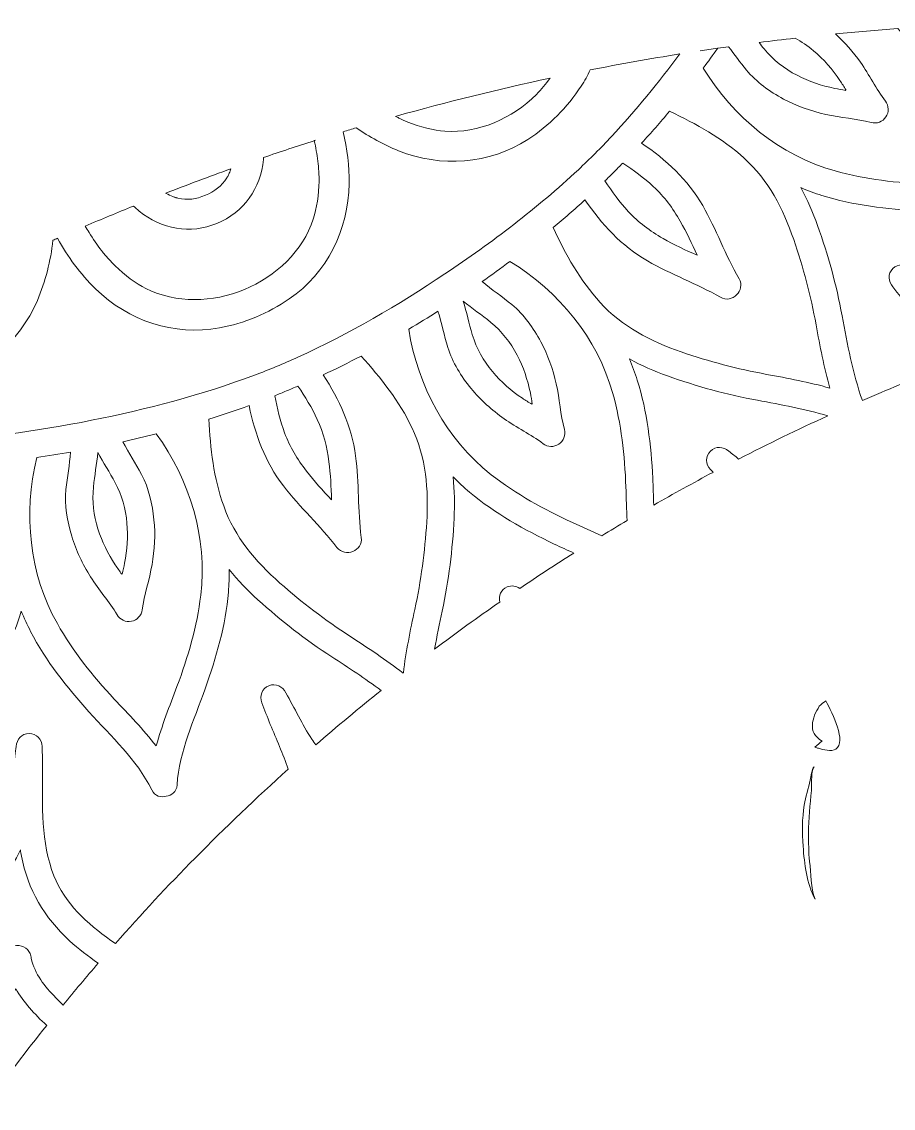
# Model space of a CAD drawing. Extents: x 80 to 917, y -989 to -11.
# Drawn here: x 391.6 to 517.4, y -184.3 to -27.4 of the extents above; entities that cross this region are included whole.
import ezdxf

# ---------------------------------------------------------------- set-up
doc = ezdxf.new("R2010")
doc.units = 0
doc.header["$MEASUREMENT"] = 0
doc.layers.add('Layer 1', color=7, linetype='Continuous', lineweight=0)

# ---------------------------------------------------------------- blocks, each defined once
blk = doc.blocks.new('Block_0')
at = {"layer": 'Layer 1'}
for points, knots in [([(545.45, -27.44), (556.13, -27.44), (566.74, -27.89), (577.26, -28.79), (578.2, -29.73), (579.2, -30.63), (580.26, -31.48), (580.26, -31.48), (580.24, -31.48), (580.24, -31.48), (580.24, -31.48), (580.25, -31.48), (580.25, -31.48), (576.02, -31.02), (571.85, -31.26), (567.66, -32.2), (563.15, -33.21), (558.7, -34.69), (554.08, -35.15), (551.65, -35.39), (549.24, -35.3), (546.85, -34.79), (544.34, -34.26), (541.92, -33.39), (539.46, -32.71), (538.46, -32.44), (537.42, -32.7), (536.99, -33.73), (536.59, -34.71), (537.08, -35.76), (538.01, -36.19), (539.03, -36.65), (540.05, -37.1), (541.09, -37.53), (545.8, -39.48), (550.88, -41.3), (554.61, -44.92), (557.66, -47.86), (559.17, -52.01), (560.08, -56.06), (560.8, -59.25), (561.27, -62.49), (561.97, -65.68), (552.16, -68.06), (542.47, -70.94), (532.9, -74.32), (528.88, -72.12), (525.66, -68.61), (522.46, -65.41), (521.66, -64.63), (520.86, -63.85), (520.04, -63.08), (519.3, -62.38), (518.13, -62.33), (517.38, -63.08), (516.59, -63.87), (516.75, -64.93), (517.38, -65.74), (518.95, -67.77), (520.68, -69.67), (522.13, -71.78), (523.31, -73.49), (524.2, -75.33), (524.88, -77.27), (521.36, -78.62), (517.85, -80.04), (514.37, -81.54), (513.91, -81.73), (513.44, -81.93), (512.98, -82.13), (511.59, -78.16), (510.81, -74.04), (510.05, -69.89), (509.23, -65.45), (508.04, -61.12), (506.51, -56.87), (505.82, -54.95), (505.02, -53.13), (504.08, -51.39), (505.08, -51.82), (506.09, -52.19), (507.13, -52.52), (511.69, -53.96), (516.53, -54.51), (521.29, -54.76), (526.18, -55.01), (530.97, -54.76), (535.68, -56.32), (536.66, -56.64), (537.41, -56.19), (537.79, -55.49), (538.29, -54.87), (538.42, -54), (537.75, -53.22), (534.51, -49.48), (532.9, -44.95), (530.8, -40.53), (528.75, -36.23), (526.4, -31.97), (523.32, -28.3), (523.26, -28.24), (523.2, -28.17), (523.13, -28.1), (530.53, -27.66), (537.97, -27.44), (545.45, -27.44)], [0, 0, 0, 0, 1, 1, 1, 2, 2, 2, 3, 3, 3, 4, 4, 4, 5, 5, 5, 6, 6, 6, 7, 7, 7, 8, 8, 8, 9, 9, 9, 10, 10, 10, 11, 11, 11, 12, 12, 12, 13, 13, 13, 14, 14, 14, 15, 15, 15, 16, 16, 16, 17, 17, 17, 18, 18, 18, 19, 19, 19, 20, 20, 20, 21, 21, 21, 22, 22, 22, 23, 23, 23, 24, 24, 24, 25, 25, 25, 26, 26, 26, 27, 27, 27, 28, 28, 28, 29, 29, 29, 30, 30, 30, 31, 31, 31, 32, 32, 32, 33, 33, 33, 34, 34, 34, 35, 35, 35, 35]), ([(492.08, -31.25), (492.08, -31.26), (492.08, -31.26), (492.08, -31.27), (492.6, -31.18), (493.12, -31.11), (493.64, -31.04), (494.51, -32.16), (495.32, -33.32), (496.23, -34.41), (497.68, -36.17), (499.6, -37.52), (501.59, -38.6), (503.49, -39.62), (505.58, -40.34), (507.68, -40.81), (509.86, -41.31), (512.08, -41.41), (514.24, -42), (515.05, -42.21), (515.92, -41.87), (516.38, -41.18), (516.84, -40.51), (516.82, -39.57), (516.32, -38.91), (514.95, -37.12), (513.99, -35.11), (512.71, -33.29), (511.65, -31.81), (510.45, -30.42), (509.1, -29.2), (512.09, -28.91), (515.08, -28.65), (518.08, -28.43), (519.04, -29.37), (519.95, -30.36), (520.79, -31.43), (523.61, -35.02), (525.8, -39.03), (527.7, -43.19), (528.96, -45.96), (530.13, -48.74), (531.63, -51.35), (531.62, -51.35), (531.6, -51.34), (531.58, -51.34), (531.59, -51.36), (531.6, -51.38), (531.6, -51.39), (528.62, -51), (525.6, -50.98), (522.56, -50.87), (518, -50.72), (513.46, -50.22), (509.05, -48.99), (501.03, -46.75), (494.34, -41.22), (489.99, -34.13), (490.7, -33.19), (491.38, -32.23), (492.08, -31.27), (491.23, -31.38), (490.39, -31.51), (489.55, -31.63), (490.39, -31.5), (491.24, -31.38), (492.08, -31.25)], [0, 0, 0, 0, 1, 1, 1, 2, 2, 2, 3, 3, 3, 4, 4, 4, 5, 5, 5, 6, 6, 6, 7, 7, 7, 8, 8, 8, 9, 9, 9, 10, 10, 10, 11, 11, 11, 12, 12, 12, 13, 13, 13, 14, 14, 14, 15, 15, 15, 16, 16, 16, 17, 17, 17, 18, 18, 18, 19, 19, 19, 20, 20, 20, 21, 21, 21, 22, 22, 22, 22]), ([(503.25, -29.81), (504.19, -30.31), (505.07, -30.92), (505.92, -31.62), (507.4, -32.87), (508.67, -34.32), (509.74, -35.93), (510.06, -36.37), (510.34, -36.83), (510.62, -37.3), (510.59, -37.29), (510.57, -37.29), (510.54, -37.28), (510.56, -37.31), (510.57, -37.33), (510.58, -37.35), (510.05, -37.26), (509.51, -37.18), (508.99, -37.06), (507.09, -36.69), (505.26, -36.07), (503.54, -35.17), (501.69, -34.22), (500.12, -32.97), (498.79, -31.37), (498.54, -31.06), (498.3, -30.75), (498.07, -30.44), (499.8, -30.22), (501.52, -30.01), (503.25, -29.81)], [0, 0, 0, 0, 1, 1, 1, 2, 2, 2, 3, 3, 3, 4, 4, 4, 5, 5, 5, 6, 6, 6, 7, 7, 7, 8, 8, 8, 9, 9, 9, 10, 10, 10, 10]), ([(361.52, -76.71), (363.61, -78.15), (365.97, -79.2), (368.53, -79.74), (370.34, -80.11), (372.17, -80.31), (373.99, -80.3), (375.8, -80.31), (377.64, -80.11), (379.44, -79.74), (385.95, -78.37), (391.19, -73.74), (393.81, -67.68), (395.01, -64.9), (395.72, -61.97), (396.07, -59), (396.29, -58.9), (396.51, -58.79), (396.72, -58.7), (398.2, -61.37), (400.01, -63.85), (402.22, -66.01), (406.95, -70.6), (413.57, -72.87), (420.11, -71.64), (421.92, -71.31), (423.68, -70.78), (425.36, -70.08), (427.04, -69.39), (428.66, -68.51), (430.19, -67.47), (435.69, -63.71), (438.75, -57.43), (438.85, -50.84), (438.89, -48.28), (438.56, -45.78), (437.98, -43.32), (438.61, -43.13), (439.25, -42.94), (439.88, -42.75), (441.78, -44.07), (443.81, -45.2), (445.99, -46.07), (452.11, -48.5), (459.09, -48.08), (464.66, -44.44), (466.21, -43.43), (467.64, -42.27), (468.92, -40.98), (470.21, -39.7), (471.37, -38.27), (472.38, -36.72), (472.87, -35.97), (473.29, -35.19), (473.67, -34.4), (477.97, -33.55), (482.29, -32.78), (486.62, -32.09), (483.54, -36.23), (480.26, -40.23), (476.74, -44.01), (475.98, -44.84), (475.19, -45.65), (474.39, -46.45), (473.59, -47.24), (472.78, -48.03), (471.96, -48.8), (465.98, -54.36), (459.48, -59.32), (452.69, -63.83), (445.92, -68.38), (438.85, -72.49), (431.43, -75.87), (430.4, -76.34), (429.37, -76.79), (428.33, -77.23), (427.28, -77.66), (426.23, -78.07), (425.17, -78.47), (417.53, -81.32), (409.62, -83.41), (401.63, -84.99), (393.63, -86.59), (385.52, -87.69), (377.37, -87.98), (376.25, -88.02), (375.11, -88.04), (373.99, -88.04), (372.86, -88.04), (371.72, -88.02), (370.6, -87.98), (362.89, -87.7), (355.22, -86.71), (347.64, -85.24), (352.21, -82.29), (356.84, -79.44), (361.52, -76.71)], [0, 0, 0, 0, 1, 1, 1, 2, 2, 2, 3, 3, 3, 4, 4, 4, 5, 5, 5, 6, 6, 6, 7, 7, 7, 8, 8, 8, 9, 9, 9, 10, 10, 10, 11, 11, 11, 12, 12, 12, 13, 13, 13, 14, 14, 14, 15, 15, 15, 16, 16, 16, 17, 17, 17, 18, 18, 18, 19, 19, 19, 20, 20, 20, 21, 21, 21, 22, 22, 22, 23, 23, 23, 24, 24, 24, 25, 25, 25, 26, 26, 26, 27, 27, 27, 28, 28, 28, 29, 29, 29, 30, 30, 30, 31, 31, 31, 32, 32, 32, 32]), ([(467.87, -35.59), (467.27, -36.42), (466.61, -37.21), (465.89, -37.95), (462.37, -41.41), (457.53, -43.6), (452.67, -43.23), (451.07, -43.11), (449.08, -42.63), (447.32, -41.93), (447.19, -41.87), (446.4, -41.53), (446.04, -41.35), (445.87, -41.26), (445.72, -41.18), (445.56, -41.1), (452.92, -39.02), (460.36, -37.2), (467.87, -35.59)], [0, 0, 0, 0, 1, 1, 1, 2, 2, 2, 3, 3, 3, 4, 4, 4, 5, 5, 5, 6, 6, 6, 6]), ([(508.28, -80.33), (508.28, -80.33), (508.28, -80.33), (508.28, -80.34), (505.28, -79.49), (502.22, -78.92), (499.14, -78.35), (494.94, -77.58), (490.85, -76.51), (486.83, -75.11), (482.38, -73.57), (478.29, -71.49), (475.09, -67.96), (472.2, -64.79), (470.12, -61.03), (468.31, -57.17), (469.88, -55.87), (471.42, -54.53), (472.91, -53.16), (475.34, -56.7), (478.15, -59.79), (481.94, -61.97), (485.35, -63.95), (489.08, -65.25), (492.48, -67.22), (493.32, -67.71), (494.24, -67.46), (494.82, -66.88), (495.41, -66.3), (495.66, -65.38), (495.17, -64.54), (493.19, -61.13), (491.89, -57.41), (489.92, -53.99), (487.73, -50.21), (484.64, -47.4), (481.1, -44.97), (482.47, -43.47), (483.81, -41.94), (485.12, -40.36), (488.97, -42.18), (492.73, -44.25), (495.91, -47.13), (499.43, -50.34), (501.52, -54.43), (503.06, -58.89), (504.46, -62.91), (505.53, -67), (506.29, -71.19), (506.86, -74.27), (507.44, -77.34), (508.29, -80.33), (508.29, -80.33), (508.28, -80.33), (508.28, -80.33)], [0, 0, 0, 0, 1, 1, 1, 2, 2, 2, 3, 3, 3, 4, 4, 4, 5, 5, 5, 6, 6, 6, 7, 7, 7, 8, 8, 8, 9, 9, 9, 10, 10, 10, 11, 11, 11, 12, 12, 12, 13, 13, 13, 14, 14, 14, 15, 15, 15, 16, 16, 16, 17, 17, 17, 18, 18, 18, 18]), ([(407.71, -54.05), (407.97, -54.3), (408.24, -54.54), (408.52, -54.78), (411.68, -57.42), (415.93, -58.18), (419.76, -56.55), (423.62, -55), (426.09, -51.44), (426.46, -47.35), (426.47, -47.24), (426.47, -47.14), (426.48, -47.05), (428.91, -46.21), (431.36, -45.4), (433.81, -44.62), (433.81, -44.62), (433.81, -44.61), (433.81, -44.61), (433.87, -44.6), (433.93, -44.58), (433.99, -44.56), (433.93, -44.59), (433.87, -44.6), (433.81, -44.62), (434.03, -45.59), (434.2, -46.57), (434.33, -47.56), (434.39, -48.06), (434.43, -48.57), (434.47, -49.08), (434.49, -49.48), (434.52, -50.34), (434.51, -50.49), (434.49, -52.38), (434.16, -54.4), (433.67, -55.93), (432.15, -60.56), (428.27, -64.2), (423.72, -66.12), (419.16, -67.98), (413.84, -68.15), (409.49, -65.94), (408.05, -65.21), (406.41, -64.01), (405.04, -62.7), (404.94, -62.59), (404.35, -61.97), (404.08, -61.66), (403.74, -61.28), (403.41, -60.89), (403.1, -60.49), (402.45, -59.65), (401.83, -58.79), (401.28, -57.88), (401.09, -57.58), (400.91, -57.26), (400.74, -56.94), (403.05, -55.96), (405.38, -54.99), (407.71, -54.05)], [0, 0, 0, 0, 1, 1, 1, 2, 2, 2, 3, 3, 3, 4, 4, 4, 5, 5, 5, 6, 6, 6, 7, 7, 7, 8, 8, 8, 9, 9, 9, 10, 10, 10, 11, 11, 11, 12, 12, 12, 13, 13, 13, 14, 14, 14, 15, 15, 15, 16, 16, 16, 17, 17, 17, 18, 18, 18, 19, 19, 19, 20, 20, 20, 20]), ([(475.8, -50.42), (476.23, -49.99), (476.66, -49.57), (477.09, -49.14), (477.52, -48.72), (477.94, -48.29), (478.37, -47.85), (479.92, -48.88), (481.41, -49.96), (482.78, -51.22), (484.38, -52.69), (485.6, -54.38), (486.67, -56.24), (487.59, -57.83), (488.36, -59.5), (489.12, -61.16), (489.12, -61.16), (489.11, -61.16), (489.11, -61.16), (487.44, -60.41), (485.78, -59.65), (484.19, -58.73), (482.32, -57.65), (480.63, -56.43), (479.17, -54.84), (477.91, -53.47), (476.82, -51.97), (475.8, -50.42)], [0, 0, 0, 0, 1, 1, 1, 2, 2, 2, 3, 3, 3, 4, 4, 4, 5, 5, 5, 6, 6, 6, 7, 7, 7, 8, 8, 8, 9, 9, 9, 9]), ([(421.77, -48.68), (421.69, -48.89), (421.61, -49.09), (421.53, -49.3), (421.53, -49.3), (421.35, -49.7), (421.35, -49.7), (421.32, -49.75), (421.3, -49.78), (421.28, -49.81), (421.26, -49.85), (421.23, -49.9), (421.2, -49.96), (420.39, -51.24), (419.46, -51.92), (418.08, -52.5), (416.7, -53.06), (415.55, -53.24), (414.09, -52.91), (414.02, -52.89), (413.96, -52.88), (413.92, -52.87), (413.89, -52.86), (413.85, -52.84), (413.79, -52.83), (413.65, -52.78), (413.52, -52.73), (413.38, -52.67), (413.04, -52.54), (412.72, -52.39), (412.4, -52.22), (412.4, -52.22), (412.39, -52.2), (412.37, -52.19), (415.48, -50.98), (418.62, -49.81), (421.77, -48.68)], [0, 0, 0, 0, 1, 1, 1, 2, 2, 2, 3, 3, 3, 4, 4, 4, 5, 5, 5, 6, 6, 6, 7, 7, 7, 8, 8, 8, 9, 9, 9, 10, 10, 10, 11, 11, 11, 12, 12, 12, 12]), ([(475.33, -101.66), (473.94, -101.01), (472.54, -100.39), (471.13, -99.75), (466.98, -97.86), (462.97, -95.67), (459.38, -92.84), (452.82, -87.7), (448.75, -80.03), (447.45, -71.82), (448.87, -70.98), (450.28, -70.12), (451.68, -69.23), (452.23, -70.96), (452.57, -72.74), (453.1, -74.47), (453.78, -76.64), (455.03, -78.63), (456.46, -80.39), (457.82, -82.06), (459.48, -83.51), (461.23, -84.76), (463.05, -86.05), (465.08, -87), (466.85, -88.37), (467.51, -88.88), (468.45, -88.89), (469.13, -88.44), (469.82, -87.98), (470.16, -87.1), (469.94, -86.3), (469.36, -84.14), (469.25, -81.91), (468.76, -79.72), (468.28, -77.63), (467.57, -75.55), (466.54, -73.65), (465.47, -71.66), (464.11, -69.74), (462.36, -68.29), (460.97, -67.13), (459.45, -66.13), (458.07, -64.96), (459.42, -64.01), (460.76, -63.03), (462.08, -62.05), (469.16, -66.4), (474.69, -73.08), (476.93, -81.11), (478.17, -85.51), (478.66, -90.05), (478.82, -94.61), (478.88, -96.24), (478.91, -97.86), (478.99, -99.46), (477.76, -100.18), (476.54, -100.92), (475.33, -101.66)], [0, 0, 0, 0, 1, 1, 1, 2, 2, 2, 3, 3, 3, 4, 4, 4, 5, 5, 5, 6, 6, 6, 7, 7, 7, 8, 8, 8, 9, 9, 9, 10, 10, 10, 11, 11, 11, 12, 12, 12, 13, 13, 13, 14, 14, 14, 15, 15, 15, 16, 16, 16, 17, 17, 17, 18, 18, 18, 19, 19, 19, 19]), ([(465.24, -82.67), (464.78, -82.39), (464.32, -82.11), (463.87, -81.8), (462.26, -80.73), (460.81, -79.45), (459.57, -77.96), (458.22, -76.36), (457.25, -74.62), (456.64, -72.62), (456.14, -71.02), (455.82, -69.37), (455.32, -67.77), (456.61, -68.85), (458.01, -69.77), (459.31, -70.85), (460.91, -72.17), (462.16, -73.74), (463.12, -75.59), (464.02, -77.32), (464.63, -79.13), (465.02, -81.04), (465.12, -81.57), (465.21, -82.1), (465.3, -82.64), (465.27, -82.62), (465.25, -82.61), (465.23, -82.6), (465.23, -82.62), (465.24, -82.65), (465.24, -82.67)], [0, 0, 0, 0, 1, 1, 1, 2, 2, 2, 3, 3, 3, 4, 4, 4, 5, 5, 5, 6, 6, 6, 7, 7, 7, 8, 8, 8, 9, 9, 9, 10, 10, 10, 10]), ([(450.05, -99.69), (449.8, -103.95), (449.22, -108.13), (448.33, -112.3), (447.68, -115.34), (447.05, -118.38), (446.68, -121.45), (446.66, -121.46), (446.65, -121.48), (446.63, -121.48), (444.19, -119.57), (441.6, -117.87), (438.97, -116.17), (435.4, -113.85), (432.04, -111.31), (428.85, -108.48), (425.32, -105.35), (422.34, -101.86), (420.73, -97.36), (419.28, -93.33), (418.79, -89.06), (418.6, -84.81), (420.56, -84.2), (422.48, -83.55), (424.39, -82.86), (425.28, -87.06), (426.69, -90.99), (429.35, -94.46), (431.75, -97.59), (434.7, -100.21), (437.09, -103.34), (437.68, -104.12), (438.62, -104.23), (439.38, -103.92), (440.14, -103.61), (440.73, -102.86), (440.6, -101.89), (440.07, -97.99), (440.3, -94.05), (439.78, -90.14), (439.21, -85.8), (437.43, -82.03), (435.09, -78.43), (436.93, -77.57), (438.75, -76.67), (440.56, -75.71), (443.43, -78.86), (446.11, -82.22), (447.94, -86.1), (449.97, -90.41), (450.33, -94.98), (450.05, -99.69)], [0, 0, 0, 0, 1, 1, 1, 2, 2, 2, 3, 3, 3, 4, 4, 4, 5, 5, 5, 6, 6, 6, 7, 7, 7, 8, 8, 8, 9, 9, 9, 10, 10, 10, 11, 11, 11, 12, 12, 12, 13, 13, 13, 14, 14, 14, 15, 15, 15, 16, 16, 16, 17, 17, 17, 17]), ([(495.11, -90.58), (495.11, -90.58), (495.1, -90.58), (495.1, -90.58), (494.64, -90.18), (494.17, -89.81), (493.69, -89.44), (492.88, -88.8), (491.82, -88.64), (491.03, -89.44), (490.28, -90.18), (490.32, -91.35), (491.03, -92.1), (491.16, -92.24), (491.29, -92.36), (491.41, -92.5), (488.53, -94.03), (485.68, -95.6), (482.84, -97.22), (482.8, -95.93), (482.77, -94.65), (482.7, -93.35), (482.46, -88.58), (481.91, -83.74), (480.47, -79.19), (480.14, -78.15), (479.76, -77.13), (479.34, -76.13), (481.07, -77.08), (482.9, -77.88), (484.81, -78.57), (489.06, -80.09), (493.39, -81.29), (497.84, -82.1), (501.26, -82.73), (504.66, -83.37), (507.98, -84.35), (503.65, -86.32), (499.35, -88.4), (495.11, -90.58)], [0, 0, 0, 0, 1, 1, 1, 2, 2, 2, 3, 3, 3, 4, 4, 4, 5, 5, 5, 6, 6, 6, 7, 7, 7, 8, 8, 8, 9, 9, 9, 10, 10, 10, 11, 11, 11, 12, 12, 12, 13, 13, 13, 13]), ([(428.11, -81.44), (428.67, -81.21), (429.23, -80.98), (429.78, -80.75), (430.34, -80.52), (430.9, -80.28), (431.46, -80.05), (432.5, -81.59), (433.47, -83.16), (434.25, -84.85), (435.16, -86.81), (435.64, -88.84), (435.92, -90.98), (436.17, -92.8), (436.24, -94.63), (436.3, -96.46), (436.29, -96.46), (436.29, -96.46), (436.29, -96.46), (435.03, -95.12), (433.8, -93.78), (432.68, -92.32), (431.36, -90.61), (430.27, -88.84), (429.53, -86.81), (428.88, -85.06), (428.46, -83.26), (428.11, -81.44)], [0, 0, 0, 0, 1, 1, 1, 2, 2, 2, 3, 3, 3, 4, 4, 4, 5, 5, 5, 6, 6, 6, 7, 7, 7, 8, 8, 8, 9, 9, 9, 9]), ([(398.77, -101.72), (399.39, -103.79), (400.36, -105.76), (401.5, -107.59), (402.69, -109.48), (404.2, -111.13), (405.32, -113.07), (405.73, -113.79), (406.59, -114.16), (407.4, -114.01), (408.2, -113.85), (408.86, -113.18), (408.96, -112.35), (409.26, -110.13), (410.01, -108.02), (410.38, -105.82), (410.74, -103.7), (410.88, -101.5), (410.66, -99.36), (410.44, -97.1), (409.92, -94.81), (408.85, -92.8), (408, -91.2), (406.99, -89.7), (406.16, -88.09), (407.77, -87.72), (409.38, -87.33), (410.98, -86.93), (415.86, -93.66), (418.41, -101.94), (417.41, -110.23), (416.87, -114.76), (415.58, -119.15), (413.98, -123.42), (412.92, -126.27), (411.78, -129.07), (410.99, -131.98), (410.99, -131.96), (410.97, -131.95), (410.97, -131.94), (410.96, -131.95), (410.95, -131.97), (410.95, -131.99), (409.12, -129.6), (406.99, -127.46), (404.91, -125.23), (401.8, -121.89), (398.95, -118.33), (396.7, -114.35), (392.6, -107.08), (391.79, -98.45), (393.72, -90.36), (395.36, -90.12), (396.99, -89.87), (398.62, -89.59), (398.47, -91.39), (398.11, -93.17), (397.94, -94.98), (397.72, -97.24), (398.12, -99.55), (398.77, -101.72)], [0, 0, 0, 0, 1, 1, 1, 2, 2, 2, 3, 3, 3, 4, 4, 4, 5, 5, 5, 6, 6, 6, 7, 7, 7, 8, 8, 8, 9, 9, 9, 10, 10, 10, 11, 11, 11, 12, 12, 12, 13, 13, 13, 14, 14, 14, 15, 15, 15, 16, 16, 16, 17, 17, 17, 18, 18, 18, 19, 19, 19, 20, 20, 20, 20]), ([(401.91, -94.62), (402.06, -92.94), (402.4, -91.3), (402.55, -89.63), (403.33, -91.12), (404.26, -92.5), (405.05, -94), (406.03, -95.84), (406.58, -97.76), (406.75, -99.85), (406.92, -101.78), (406.8, -103.7), (406.42, -105.6), (406.32, -106.13), (406.2, -106.66), (406.08, -107.18), (406.06, -107.16), (406.04, -107.14), (406.03, -107.11), (406.02, -107.14), (406.01, -107.17), (406.01, -107.2), (405.69, -106.76), (405.38, -106.32), (405.07, -105.86), (404, -104.25), (403.15, -102.52), (402.57, -100.67), (401.94, -98.68), (401.71, -96.7), (401.91, -94.62)], [0, 0, 0, 0, 1, 1, 1, 2, 2, 2, 3, 3, 3, 4, 4, 4, 5, 5, 5, 6, 6, 6, 7, 7, 7, 8, 8, 8, 9, 9, 9, 10, 10, 10, 10]), ([(463.48, -109.27), (462.97, -108.9), (462.31, -108.79), (461.68, -109.04), (460.74, -109.44), (460.44, -110.33), (460.6, -111.23), (457.42, -113.43), (454.29, -115.69), (451.19, -118.01), (451.52, -116.18), (451.9, -114.36), (452.29, -112.53), (453.23, -108.12), (453.79, -103.66), (454.01, -99.14), (454.11, -97.12), (454.07, -95.12), (453.86, -93.16), (454.62, -93.93), (455.41, -94.67), (456.25, -95.37), (459.91, -98.45), (464.17, -100.81), (468.48, -102.86), (469.42, -103.31), (470.36, -103.73), (471.3, -104.15), (468.67, -105.81), (466.06, -107.53), (463.48, -109.27)], [0, 0, 0, 0, 1, 1, 1, 2, 2, 2, 3, 3, 3, 4, 4, 4, 5, 5, 5, 6, 6, 6, 7, 7, 7, 8, 8, 8, 9, 9, 9, 10, 10, 10, 10]), ([(297.6, -123.99), (297.6, -123.99), (297.6, -123.98), (297.6, -123.98), (297.88, -123.72), (298.16, -123.46), (298.45, -123.2), (298.16, -123.46), (297.88, -123.72), (297.6, -123.99), (297.64, -124.58), (297.68, -125.17), (297.7, -125.76), (297.73, -126.47), (298.25, -127.04), (298.9, -127.31), (299.55, -127.57), (300.32, -127.55), (300.84, -127.07), (304.14, -124.01), (307.87, -121.58), (311.63, -119.14), (315.42, -116.68), (318.96, -113.93), (322.31, -110.89), (323.81, -109.52), (325.2, -108.09), (326.44, -106.55), (326.43, -107.63), (326.47, -108.71), (326.56, -109.8), (326.97, -114.57), (328.32, -119.25), (329.92, -123.74), (331.56, -128.34), (333.62, -132.69), (333.98, -137.63), (334.05, -138.65), (334.76, -139.17), (335.55, -139.26), (336.32, -139.48), (337.17, -139.27), (337.63, -138.36), (339.85, -133.92), (343.42, -130.7), (346.7, -127.08), (349.9, -123.54), (352.93, -119.73), (355.13, -115.48), (355.63, -114.52), (356.09, -113.53), (356.49, -112.53), (357.05, -114.42), (357.78, -116.28), (358.64, -118.12), (360.57, -122.2), (362.79, -126.11), (365.35, -129.83), (367.9, -133.52), (370.41, -137.19), (372.28, -141.27), (372.58, -141.92), (373.28, -142.25), (373.99, -142.25), (374.68, -142.25), (375.39, -141.92), (375.69, -141.27), (377.57, -137.19), (380.07, -133.52), (382.62, -129.83), (385.18, -126.11), (387.4, -122.2), (389.33, -118.12), (390.2, -116.28), (390.92, -114.42), (391.48, -112.53), (391.89, -113.53), (392.34, -114.52), (392.84, -115.48), (395.04, -119.73), (398.08, -123.54), (401.27, -127.08), (404.55, -130.7), (408.12, -133.92), (410.34, -138.36), (410.8, -139.27), (411.65, -139.48), (412.42, -139.26), (413.21, -139.17), (413.92, -138.65), (413.99, -137.63), (414.35, -132.69), (416.42, -128.34), (418.05, -123.74), (419.65, -119.25), (421, -114.57), (421.41, -109.8), (421.5, -108.71), (421.54, -107.63), (421.53, -106.55), (422.78, -108.09), (424.16, -109.52), (425.66, -110.89), (429, -113.93), (432.55, -116.68), (436.34, -119.14), (438.76, -120.7), (441.16, -122.27), (443.45, -124), (440.26, -126.56), (437.11, -129.18), (434.03, -131.85), (433.83, -131.59), (433.64, -131.31), (433.46, -131.03), (432.07, -128.88), (430.97, -126.55), (429.7, -124.33), (429.19, -123.44), (428.28, -122.88), (427.24, -123.31), (426.27, -123.72), (425.86, -124.8), (426.22, -125.77), (426.62, -126.82), (427.03, -127.85), (427.46, -128.89), (428.33, -131.01), (429.27, -133.15), (430.06, -135.34), (425.44, -139.5), (420.95, -143.78), (416.59, -148.2), (412.64, -152.2), (408.81, -156.32), (405.09, -160.53), (405.09, -160.53), (404.41, -160.08), (404.41, -160.08), (401.02, -157.68), (397.77, -154.7), (396.21, -150.76), (394.3, -145.92), (394.56, -140.53), (394.56, -135.43), (394.56, -134.31), (394.54, -133.2), (394.5, -132.08), (394.47, -131.05), (393.68, -130.2), (392.62, -130.2), (391.5, -130.2), (390.87, -131.06), (390.74, -132.08), (390.42, -134.62), (390.3, -137.19), (389.84, -139.71), (389.39, -142.11), (388.54, -144.37), (387.39, -146.53), (385.19, -150.62), (382.13, -154.16), (379.47, -157.94), (377, -161.45), (375.18, -165.21), (373.99, -169.31), (373.99, -169.31), (373.99, -169.29), (373.99, -169.29), (373.99, -169.29), (373.98, -169.3), (373.98, -169.31), (372.79, -165.21), (370.97, -161.45), (368.51, -157.94), (365.84, -154.16), (362.78, -150.62), (360.58, -146.53), (359.43, -144.37), (358.59, -142.11), (358.14, -139.71), (357.67, -137.19), (357.55, -134.62), (357.23, -132.08), (357.1, -131.06), (356.47, -130.2), (355.35, -130.2), (354.3, -130.2), (353.5, -131.05), (353.47, -132.08), (353.43, -133.2), (353.42, -134.31), (353.42, -135.43), (353.4, -140.53), (353.67, -145.92), (351.76, -150.76), (350.2, -154.7), (346.95, -157.68), (343.56, -160.08), (339.93, -162.63), (336.03, -164.8), (332.59, -167.61), (331.4, -168.57), (330.23, -169.61), (329.28, -170.82), (328.86, -169.34), (328.17, -167.92), (327.45, -166.59), (325.33, -162.67), (322.57, -159.18), (320.19, -155.42), (317.97, -151.92), (316.1, -147.92), (316.18, -143.68), (316.26, -138.48), (318.57, -133.6), (320.51, -128.89), (320.94, -127.85), (321.35, -126.82), (321.75, -125.77), (322.11, -124.8), (321.7, -123.72), (320.73, -123.31), (319.69, -122.88), (318.78, -123.44), (318.27, -124.33), (317, -126.55), (315.9, -128.88), (314.51, -131.03), (313.18, -133.08), (311.54, -134.85), (309.64, -136.4), (306.06, -139.34), (301.87, -141.44), (297.96, -143.91), (294.33, -146.22), (291.22, -148.98), (288.55, -152.31), (288.55, -152.31), (288.55, -152.29), (288.55, -152.29), (288.55, -152.3), (288.54, -152.31), (288.54, -152.31), (289.01, -148.07), (288.76, -143.91), (287.83, -139.71), (287.45, -138), (287, -136.29), (286.55, -134.59), (290.17, -130.98), (293.85, -127.43), (297.6, -123.99)], [0, 0, 0, 0, 1, 1, 1, 2, 2, 2, 3, 3, 3, 4, 4, 4, 5, 5, 5, 6, 6, 6, 7, 7, 7, 8, 8, 8, 9, 9, 9, 10, 10, 10, 11, 11, 11, 12, 12, 12, 13, 13, 13, 14, 14, 14, 15, 15, 15, 16, 16, 16, 17, 17, 17, 18, 18, 18, 19, 19, 19, 20, 20, 20, 21, 21, 21, 22, 22, 22, 23, 23, 23, 24, 24, 24, 25, 25, 25, 26, 26, 26, 27, 27, 27, 28, 28, 28, 29, 29, 29, 30, 30, 30, 31, 31, 31, 32, 32, 32, 33, 33, 33, 34, 34, 34, 35, 35, 35, 36, 36, 36, 37, 37, 37, 38, 38, 38, 39, 39, 39, 40, 40, 40, 41, 41, 41, 42, 42, 42, 43, 43, 43, 44, 44, 44, 45, 45, 45, 46, 46, 46, 47, 47, 47, 48, 48, 48, 49, 49, 49, 50, 50, 50, 51, 51, 51, 52, 52, 52, 53, 53, 53, 54, 54, 54, 55, 55, 55, 56, 56, 56, 57, 57, 57, 58, 58, 58, 59, 59, 59, 60, 60, 60, 61, 61, 61, 62, 62, 62, 63, 63, 63, 64, 64, 64, 65, 65, 65, 66, 66, 66, 67, 67, 67, 68, 68, 68, 69, 69, 69, 70, 70, 70, 71, 71, 71, 72, 72, 72, 73, 73, 73, 74, 74, 74, 75, 75, 75, 76, 76, 76, 77, 77, 77, 78, 78, 78, 79, 79, 79, 80, 80, 80, 81, 81, 81, 82, 82, 82, 83, 83, 83, 84, 84, 84, 84]), ([(509.16, -132.45), (508.49, -132.9), (507.34, -132.53), (506.65, -132.35), (506.47, -132.3), (506.29, -132.24), (506.12, -132.17), (506.5, -131.87), (506.89, -131.5), (507.17, -131.31), (504.96, -130.01), (505.74, -127.97), (506.76, -126.25), (507.04, -126.01), (507.31, -125.78), (507.59, -125.58), (507.62, -125.56), (507.65, -125.56), (507.68, -125.54), (507.68, -125.54), (507.61, -125.56), (507.61, -125.56), (507.64, -125.54), (507.68, -125.51), (507.7, -125.49), (508.71, -127.42), (510.71, -131.38), (509.16, -132.45)], [0, 0, 0, 0, 1, 1, 1, 2, 2, 2, 3, 3, 3, 4, 4, 4, 5, 5, 5, 6, 6, 6, 7, 7, 7, 8, 8, 8, 9, 9, 9, 9]), ([(504.42, -146.48), (504.27, -144.54), (504.27, -142.48), (504.59, -140.55), (504.8, -139.34), (505.16, -138.13), (505.45, -136.94), (505.59, -136.37), (505.64, -135.44), (506, -135), (506, -135), (505.84, -135.39), (505.84, -135.39), (505.55, -136.32), (505.71, -137.48), (505.62, -138.45), (505.43, -140.5), (505.21, -142.54), (505.21, -144.6), (505.21, -145.97), (505.2, -147.32), (505.36, -148.67), (505.57, -150.41), (505.47, -152.48), (506.16, -154.11), (504.89, -151.81), (504.62, -149.08), (504.42, -146.48)], [0, 0, 0, 0, 1, 1, 1, 2, 2, 2, 3, 3, 3, 4, 4, 4, 5, 5, 5, 6, 6, 6, 7, 7, 7, 8, 8, 8, 9, 9, 9, 9]), ([(397.53, -169.42), (397.17, -169.07), (396.82, -168.71), (396.48, -168.37), (394.84, -166.73), (393.47, -164.93), (392.91, -162.67), (392.91, -162.43), (392.85, -162.21), (392.75, -161.99), (392.44, -161.11), (391.35, -160.64), (390.49, -160.89), (390.08, -161), (389.76, -161.22), (389.53, -161.52), (389.47, -161.59), (389.41, -161.66), (389.36, -161.75), (387.24, -165.16), (385.65, -168.71), (384.27, -172.47), (383.57, -174.4), (383.08, -176.36), (382.85, -178.4), (382.65, -180.2), (382.51, -182.28), (382.9, -184.11), (381.82, -184.16), (380.72, -184.21), (379.64, -184.25), (378.77, -184.28), (377.89, -184.3), (377.02, -184.32), (375.74, -179.9), (376.3, -175.17), (377.48, -170.78), (378.69, -166.28), (380.84, -162.42), (383.56, -158.66), (386.22, -154.99), (389.14, -151.48), (391.17, -147.4), (391.23, -147.28), (391.29, -147.14), (391.36, -147.01), (391.4, -147.3), (391.45, -147.61), (391.51, -147.9), (392.39, -152.72), (394.88, -156.84), (398.47, -160.13), (399.76, -161.31), (401.15, -162.38), (402.6, -163.39), (400.88, -165.37), (399.2, -167.38), (397.53, -169.42)], [0, 0, 0, 0, 1, 1, 1, 2, 2, 2, 3, 3, 3, 4, 4, 4, 5, 5, 5, 6, 6, 6, 7, 7, 7, 8, 8, 8, 9, 9, 9, 10, 10, 10, 11, 11, 11, 12, 12, 12, 13, 13, 13, 14, 14, 14, 15, 15, 15, 16, 16, 16, 17, 17, 17, 18, 18, 18, 19, 19, 19, 19]), ([(386.64, -183.54), (386.26, -182.02), (386.48, -180.26), (386.59, -178.74), (386.71, -176.93), (387.3, -175.17), (387.91, -173.47), (388.7, -171.25), (389.61, -169.13), (390.68, -167.07), (391.25, -168.04), (391.93, -168.94), (392.69, -169.82), (393.44, -170.7), (394.28, -171.56), (395.16, -172.35), (392.24, -176.01), (389.39, -179.75), (386.64, -183.54)], [0, 0, 0, 0, 1, 1, 1, 2, 2, 2, 3, 3, 3, 4, 4, 4, 5, 5, 5, 6, 6, 6, 6])]:
    blk.add_open_spline(points, degree=3, knots=knots, dxfattribs=at)

msp = doc.modelspace()

# ---------------------------------------------------------------- block references
at = {"layer": 'Layer 1'}
msp.add_blockref('Block_0', (0, 0), dxfattribs=at)

doc.saveas('drawing.dxf')
